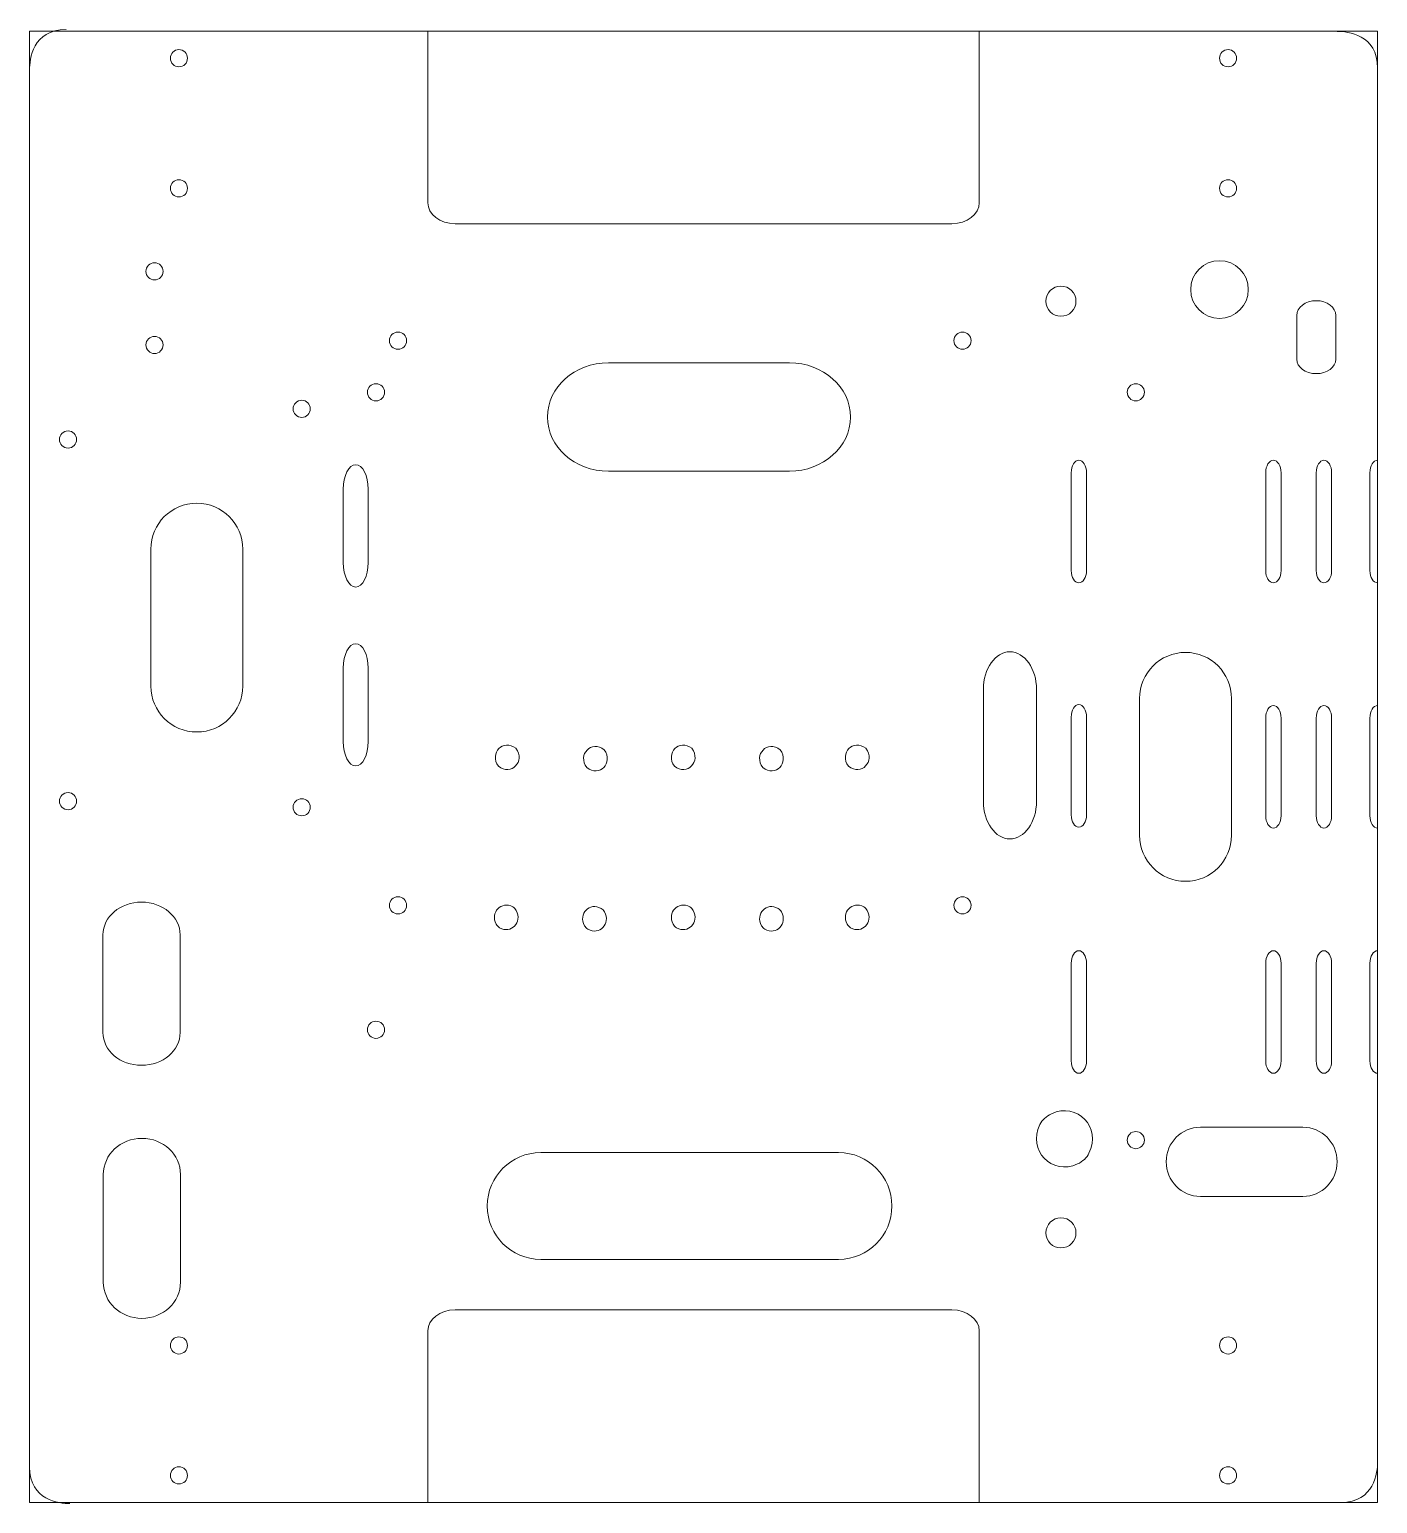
# Model space of a CAD drawing. Header units: inches. Extents: x 1 to 12, y -12.6 to -0.5.
import ezdxf

# ---------------------------------------------------------------- set-up
doc = ezdxf.new("R2010")
doc.units = ezdxf.units.IN
doc.header["$MEASUREMENT"] = 0
doc.layers.add('Layer 1', color=7, linetype='Continuous')

# ---------------------------------------------------------------- blocks, each defined once
blk = doc.blocks.new('block 3')
at = {"layer": 'Layer 1', "color": 179, "lineweight": 5, "true_color": 0x221f1f}
for points in [[(3.217, -3.569), (3.256, -3.569), (3.287, -3.601), (3.287, -3.639), (3.287, -3.678), (3.256, -3.709), (3.217, -3.709), (3.179, -3.709), (3.147, -3.678), (3.147, -3.639), (3.147, -3.601), (3.179, -3.569), (3.217, -3.569)], [(1.31, -3.819), (1.349, -3.819), (1.38, -3.851), (1.38, -3.889), (1.38, -3.928), (1.349, -3.959), (1.31, -3.959), (1.272, -3.959), (1.24, -3.928), (1.24, -3.889), (1.24, -3.851), (1.272, -3.819), (1.31, -3.819)], [(1.31, -6.769), (1.349, -6.769), (1.38, -6.801), (1.38, -6.839), (1.38, -6.878), (1.349, -6.909), (1.31, -6.909), (1.272, -6.909), (1.24, -6.878), (1.24, -6.839), (1.24, -6.801), (1.272, -6.769), (1.31, -6.769)], [(3.217, -6.819), (3.256, -6.819), (3.287, -6.851), (3.287, -6.889), (3.287, -6.928), (3.256, -6.959), (3.217, -6.959), (3.179, -6.959), (3.147, -6.928), (3.147, -6.889), (3.147, -6.851), (3.179, -6.819), (3.217, -6.819)]]:
    blk.add_open_spline(points, degree=3, knots=[0, 0, 0, 0, 1, 1, 1, 2, 2, 2, 3, 3, 3, 4, 4, 4, 4], dxfattribs=at)
blk = doc.blocks.new('block 6')
at = {"layer": 'Layer 1', "color": 179, "lineweight": 5, "true_color": 0x221f1f}
for points in [[(10.023, -3.434), (10.061, -3.434), (10.093, -3.465), (10.093, -3.504), (10.093, -3.542), (10.061, -3.574), (10.023, -3.574), (9.984, -3.574), (9.953, -3.542), (9.953, -3.504), (9.953, -3.465), (9.984, -3.434), (10.023, -3.434)], [(10.023, -9.534), (10.061, -9.534), (10.093, -9.565), (10.093, -9.604), (10.093, -9.642), (10.061, -9.674), (10.023, -9.674), (9.984, -9.674), (9.953, -9.642), (9.953, -9.604), (9.953, -9.565), (9.984, -9.534), (10.023, -9.534)]]:
    blk.add_open_spline(points, degree=3, knots=[0, 0, 0, 0, 1, 1, 1, 2, 2, 2, 3, 3, 3, 4, 4, 4, 4], dxfattribs=at)
blk = doc.blocks.new('block 5')
at = {"layer": 'Layer 1', "color": 179, "lineweight": 5, "true_color": 0x221f1f}
blk.add_open_spline([(3.823, -3.434), (3.861, -3.434), (3.893, -3.465), (3.893, -3.504), (3.893, -3.542), (3.861, -3.574), (3.823, -3.574), (3.784, -3.574), (3.753, -3.542), (3.753, -3.504), (3.753, -3.465), (3.784, -3.434), (3.823, -3.434)], degree=3, knots=[0, 0, 0, 0, 1, 1, 1, 2, 2, 2, 3, 3, 3, 4, 4, 4, 4], dxfattribs=at)
at = {"layer": 'Layer 1'}
blk.add_blockref('block 6', (0, 0), dxfattribs=at)
blk = doc.blocks.new('block 4')
at = {"layer": 'Layer 1', "color": 179, "lineweight": 5, "true_color": 0x221f1f}
blk.add_open_spline([(3.823, -8.634), (3.861, -8.634), (3.893, -8.665), (3.893, -8.704), (3.893, -8.742), (3.861, -8.774), (3.823, -8.774), (3.784, -8.774), (3.753, -8.742), (3.753, -8.704), (3.753, -8.665), (3.784, -8.634), (3.823, -8.634)], degree=3, knots=[0, 0, 0, 0, 1, 1, 1, 2, 2, 2, 3, 3, 3, 4, 4, 4, 4], dxfattribs=at)
at = {"layer": 'Layer 1'}
blk.add_blockref('block 5', (0, 0), dxfattribs=at)
blk = doc.blocks.new('block 9')
at = {"layer": 'Layer 1', "color": 179, "lineweight": 5, "true_color": 0x221f1f}
for points in [[(4.003, -3.013), (4.042, -3.013), (4.073, -3.044), (4.073, -3.083), (4.073, -3.122), (4.042, -3.153), (4.003, -3.153), (3.964, -3.153), (3.933, -3.122), (3.933, -3.083), (3.933, -3.044), (3.964, -3.013), (4.003, -3.013)], [(8.609, -3.013), (8.648, -3.013), (8.679, -3.044), (8.679, -3.083), (8.679, -3.122), (8.648, -3.153), (8.609, -3.153), (8.571, -3.153), (8.539, -3.122), (8.539, -3.083), (8.539, -3.044), (8.571, -3.013), (8.609, -3.013)], [(4.003, -7.619), (4.042, -7.619), (4.073, -7.651), (4.073, -7.689), (4.073, -7.728), (4.042, -7.759), (4.003, -7.759), (3.964, -7.759), (3.933, -7.728), (3.933, -7.689), (3.933, -7.651), (3.964, -7.619), (4.003, -7.619)], [(8.609, -7.619), (8.648, -7.619), (8.679, -7.651), (8.679, -7.689), (8.679, -7.728), (8.648, -7.759), (8.609, -7.759), (8.571, -7.759), (8.539, -7.728), (8.539, -7.689), (8.539, -7.651), (8.571, -7.619), (8.609, -7.619)]]:
    blk.add_open_spline(points, degree=3, knots=[0, 0, 0, 0, 1, 1, 1, 2, 2, 2, 3, 3, 3, 4, 4, 4, 4], dxfattribs=at)
blk = doc.blocks.new('block 8')
at = {"layer": 'Layer 1'}
blk.add_blockref('block 9', (0, 0), dxfattribs=at)
blk = doc.blocks.new('block 7')
at = {"layer": 'Layer 1', "color": 179, "lineweight": 5, "true_color": 0x221f1f}
blk.add_open_spline([(8.996, -5.621), (8.877, -5.621), (8.779, -5.758), (8.779, -5.928), (8.779, -5.928), (8.779, -6.84), (8.779, -6.84), (8.779, -7.01), (8.876, -7.147), (8.996, -7.147), (9.116, -7.147), (9.213, -7.01), (9.213, -6.841), (9.213, -6.841), (9.213, -5.928), (9.213, -5.928), (9.213, -5.759), (9.116, -5.621), (8.996, -5.621)], degree=3, knots=[0, 0, 0, 0, 1, 1, 1, 2, 2, 2, 3, 3, 3, 4, 4, 4, 5, 5, 5, 6, 6, 6, 6], dxfattribs=at)
at = {"layer": 'Layer 1'}
blk.add_blockref('block 8', (0, 0), dxfattribs=at)
blk = doc.blocks.new('block 2')
at = {"layer": 'Layer 1', "color": 179, "lineweight": 5, "true_color": 0x221f1f}
for points in [[(0.996, -12.559), (0.996, -0.559)], [(0.996, -0.559), (11.996, -0.559)], [(11.996, -0.559), (11.996, -12.559)], [(11.996, -12.559), (0.996, -12.559)]]:
    blk.add_lwpolyline(points, dxfattribs=at)
for points in [[(1.295, -0.545), (1.019, -0.545), (0.996, -0.79), (0.996, -0.874)], [(11.996, -0.859), (11.996, -0.583), (11.75, -0.56), (11.666, -0.56)], [(11.696, -12.559), (11.972, -12.559), (11.996, -12.314), (11.996, -12.23)], [(0.996, -12.269), (0.996, -12.545), (1.241, -12.569), (1.325, -12.569)]]:
    blk.add_open_spline(points, degree=3, dxfattribs=at)
for points, knots in [([(4.246, -0.73), (4.246, -0.73), (4.246, -1.096), (4.246, -1.096), (4.246, -1.096), (4.246, -1.958), (4.246, -1.958), (4.246, -2.052), (4.346, -2.129), (4.468, -2.129), (4.468, -2.129), (8.523, -2.129), (8.523, -2.129), (8.645, -2.129), (8.746, -2.052), (8.746, -1.958), (8.746, -1.958), (8.746, -1.096), (8.746, -1.096), (8.746, -1.096), (8.746, -0.73), (8.746, -0.73), (8.746, -0.73), (8.746, -0.559), (8.746, -0.559), (8.746, -0.559), (8.523, -0.559), (8.523, -0.559), (8.523, -0.559), (4.468, -0.559), (4.468, -0.559), (4.468, -0.559), (4.246, -0.559), (4.246, -0.559), (4.246, -0.559), (4.246, -0.73), (4.246, -0.73)], [0, 0, 0, 0, 1, 1, 1, 2, 2, 2, 3, 3, 3, 4, 4, 4, 5, 5, 5, 6, 6, 6, 7, 7, 7, 8, 8, 8, 9, 9, 9, 10, 10, 10, 11, 11, 11, 12, 12, 12, 12]), ([(2.215, -0.709), (2.254, -0.709), (2.285, -0.741), (2.285, -0.779), (2.285, -0.818), (2.254, -0.849), (2.215, -0.849), (2.177, -0.849), (2.145, -0.818), (2.145, -0.779), (2.145, -0.741), (2.177, -0.709), (2.215, -0.709)], [0, 0, 0, 0, 1, 1, 1, 2, 2, 2, 3, 3, 3, 4, 4, 4, 4]), ([(10.776, -0.709), (10.815, -0.709), (10.846, -0.741), (10.846, -0.779), (10.846, -0.818), (10.815, -0.849), (10.776, -0.849), (10.737, -0.849), (10.706, -0.818), (10.706, -0.779), (10.706, -0.741), (10.737, -0.709), (10.776, -0.709)], [0, 0, 0, 0, 1, 1, 1, 2, 2, 2, 3, 3, 3, 4, 4, 4, 4]), ([(2.215, -1.77), (2.254, -1.77), (2.285, -1.801), (2.285, -1.84), (2.285, -1.879), (2.254, -1.91), (2.215, -1.91), (2.177, -1.91), (2.145, -1.879), (2.145, -1.84), (2.145, -1.801), (2.177, -1.77), (2.215, -1.77)], [0, 0, 0, 0, 1, 1, 1, 2, 2, 2, 3, 3, 3, 4, 4, 4, 4]), ([(10.776, -1.77), (10.815, -1.77), (10.846, -1.801), (10.846, -1.84), (10.846, -1.879), (10.815, -1.91), (10.776, -1.91), (10.737, -1.91), (10.706, -1.879), (10.706, -1.84), (10.706, -1.801), (10.737, -1.77), (10.776, -1.77)], [0, 0, 0, 0, 1, 1, 1, 2, 2, 2, 3, 3, 3, 4, 4, 4, 4]), ([(2.016, -2.448), (2.055, -2.448), (2.086, -2.479), (2.086, -2.518), (2.086, -2.556), (2.055, -2.588), (2.016, -2.588), (1.978, -2.588), (1.946, -2.556), (1.946, -2.518), (1.946, -2.479), (1.978, -2.448), (2.016, -2.448)], [0, 0, 0, 0, 1, 1, 1, 2, 2, 2, 3, 3, 3, 4, 4, 4, 4]), ([(10.706, -2.431), (10.836, -2.431), (10.941, -2.536), (10.941, -2.666), (10.941, -2.796), (10.836, -2.901), (10.706, -2.901), (10.576, -2.901), (10.471, -2.796), (10.471, -2.666), (10.471, -2.536), (10.576, -2.431), (10.706, -2.431)], [0, 0, 0, 0, 1, 1, 1, 2, 2, 2, 3, 3, 3, 4, 4, 4, 4]), ([(9.412, -2.638), (9.48, -2.638), (9.535, -2.693), (9.535, -2.761), (9.535, -2.829), (9.48, -2.884), (9.412, -2.884), (9.344, -2.884), (9.289, -2.829), (9.289, -2.761), (9.289, -2.693), (9.344, -2.638), (9.412, -2.638)], [0, 0, 0, 0, 1, 1, 1, 2, 2, 2, 3, 3, 3, 4, 4, 4, 4]), ([(11.496, -3.352), (11.584, -3.352), (11.655, -3.299), (11.655, -3.233), (11.655, -3.233), (11.655, -2.877), (11.655, -2.877), (11.655, -2.811), (11.584, -2.757), (11.496, -2.757), (11.407, -2.757), (11.336, -2.811), (11.336, -2.877), (11.336, -2.877), (11.336, -3.233), (11.336, -3.233), (11.336, -3.299), (11.407, -3.352), (11.496, -3.352)], [0, 0, 0, 0, 1, 1, 1, 2, 2, 2, 3, 3, 3, 4, 4, 4, 5, 5, 5, 6, 6, 6, 6]), ([(2.016, -3.048), (2.055, -3.048), (2.086, -3.079), (2.086, -3.118), (2.086, -3.156), (2.055, -3.188), (2.016, -3.188), (1.978, -3.188), (1.946, -3.156), (1.946, -3.118), (1.946, -3.079), (1.978, -3.048), (2.016, -3.048)], [0, 0, 0, 0, 1, 1, 1, 2, 2, 2, 3, 3, 3, 4, 4, 4, 4]), ([(5.222, -3.706), (5.222, -3.95), (5.445, -4.147), (5.719, -4.147), (5.719, -4.147), (7.198, -4.147), (7.198, -4.147), (7.472, -4.147), (7.695, -3.95), (7.695, -3.706), (7.695, -3.462), (7.472, -3.264), (7.198, -3.264), (7.198, -3.264), (5.719, -3.264), (5.719, -3.264), (5.445, -3.264), (5.222, -3.462), (5.222, -3.706)], [0, 0, 0, 0, 1, 1, 1, 2, 2, 2, 3, 3, 3, 4, 4, 4, 5, 5, 5, 6, 6, 6, 6]), ([(9.496, -4.161), (9.496, -4.161), (9.496, -4.958), (9.496, -4.958), (9.496, -5.014), (9.524, -5.059), (9.558, -5.059), (9.593, -5.059), (9.621, -5.014), (9.621, -4.958), (9.621, -4.958), (9.621, -4.161), (9.621, -4.161), (9.621, -4.105), (9.593, -4.059), (9.558, -4.059), (9.524, -4.059), (9.496, -4.105), (9.496, -4.161)], [0, 0, 0, 0, 1, 1, 1, 2, 2, 2, 3, 3, 3, 4, 4, 4, 5, 5, 5, 6, 6, 6, 6]), ([(11.083, -4.161), (11.083, -4.161), (11.083, -4.958), (11.083, -4.958), (11.083, -5.014), (11.111, -5.059), (11.146, -5.059), (11.18, -5.059), (11.208, -5.014), (11.208, -4.958), (11.208, -4.958), (11.208, -4.161), (11.208, -4.161), (11.208, -4.105), (11.18, -4.059), (11.146, -4.059), (11.111, -4.059), (11.083, -4.105), (11.083, -4.161)], [0, 0, 0, 0, 1, 1, 1, 2, 2, 2, 3, 3, 3, 4, 4, 4, 5, 5, 5, 6, 6, 6, 6]), ([(11.496, -4.161), (11.496, -4.161), (11.496, -4.958), (11.496, -4.958), (11.496, -5.014), (11.524, -5.059), (11.558, -5.059), (11.593, -5.059), (11.621, -5.014), (11.621, -4.958), (11.621, -4.958), (11.621, -4.161), (11.621, -4.161), (11.621, -4.105), (11.593, -4.059), (11.558, -4.059), (11.524, -4.059), (11.496, -4.105), (11.496, -4.161)], [0, 0, 0, 0, 1, 1, 1, 2, 2, 2, 3, 3, 3, 4, 4, 4, 5, 5, 5, 6, 6, 6, 6]), ([(11.996, -4.059), (11.961, -4.059), (11.933, -4.105), (11.933, -4.161), (11.933, -4.161), (11.933, -4.958), (11.933, -4.958), (11.933, -5.014), (11.961, -5.059), (11.996, -5.059)], [0, 0, 0, 0, 1, 1, 1, 2, 2, 2, 3, 3, 3, 3]), ([(3.658, -5.093), (3.714, -5.093), (3.759, -5.003), (3.759, -4.892), (3.759, -4.892), (3.759, -4.295), (3.759, -4.295), (3.759, -4.185), (3.714, -4.095), (3.658, -4.095), (3.601, -4.095), (3.556, -4.185), (3.556, -4.295), (3.556, -4.295), (3.556, -4.892), (3.556, -4.892), (3.556, -5.003), (3.601, -5.093), (3.658, -5.093)], [0, 0, 0, 0, 1, 1, 1, 2, 2, 2, 3, 3, 3, 4, 4, 4, 5, 5, 5, 6, 6, 6, 6]), ([(2.361, -6.275), (2.568, -6.275), (2.736, -6.107), (2.736, -5.9), (2.736, -5.9), (2.736, -4.784), (2.736, -4.784), (2.736, -4.576), (2.568, -4.409), (2.361, -4.409), (2.153, -4.409), (1.986, -4.576), (1.986, -4.784), (1.986, -4.784), (1.986, -5.9), (1.986, -5.9), (1.986, -6.107), (2.153, -6.275), (2.361, -6.275)], [0, 0, 0, 0, 1, 1, 1, 2, 2, 2, 3, 3, 3, 4, 4, 4, 5, 5, 5, 6, 6, 6, 6]), ([(3.658, -6.552), (3.714, -6.552), (3.759, -6.463), (3.759, -6.352), (3.759, -6.352), (3.759, -5.755), (3.759, -5.755), (3.759, -5.644), (3.714, -5.555), (3.658, -5.555), (3.601, -5.555), (3.556, -5.644), (3.556, -5.755), (3.556, -5.755), (3.556, -6.352), (3.556, -6.352), (3.556, -6.463), (3.601, -6.552), (3.658, -6.552)], [0, 0, 0, 0, 1, 1, 1, 2, 2, 2, 3, 3, 3, 4, 4, 4, 5, 5, 5, 6, 6, 6, 6]), ([(10.429, -7.493), (10.636, -7.493), (10.804, -7.325), (10.804, -7.118), (10.804, -7.118), (10.804, -6.001), (10.804, -6.001), (10.804, -5.794), (10.636, -5.626), (10.429, -5.626), (10.222, -5.626), (10.054, -5.794), (10.054, -6.001), (10.054, -6.001), (10.054, -7.118), (10.054, -7.118), (10.054, -7.325), (10.222, -7.493), (10.429, -7.493)], [0, 0, 0, 0, 1, 1, 1, 2, 2, 2, 3, 3, 3, 4, 4, 4, 5, 5, 5, 6, 6, 6, 6]), ([(9.496, -6.154), (9.496, -6.154), (9.496, -6.951), (9.496, -6.951), (9.496, -7.007), (9.524, -7.052), (9.558, -7.052), (9.593, -7.052), (9.621, -7.007), (9.621, -6.951), (9.621, -6.951), (9.621, -6.154), (9.621, -6.154), (9.621, -6.098), (9.593, -6.052), (9.558, -6.052), (9.524, -6.052), (9.496, -6.098), (9.496, -6.154)], [0, 0, 0, 0, 1, 1, 1, 2, 2, 2, 3, 3, 3, 4, 4, 4, 5, 5, 5, 6, 6, 6, 6]), ([(11.083, -6.161), (11.083, -6.161), (11.083, -6.958), (11.083, -6.958), (11.083, -7.014), (11.111, -7.059), (11.146, -7.059), (11.18, -7.059), (11.208, -7.014), (11.208, -6.958), (11.208, -6.958), (11.208, -6.161), (11.208, -6.161), (11.208, -6.105), (11.18, -6.059), (11.146, -6.059), (11.111, -6.059), (11.083, -6.105), (11.083, -6.161)], [0, 0, 0, 0, 1, 1, 1, 2, 2, 2, 3, 3, 3, 4, 4, 4, 5, 5, 5, 6, 6, 6, 6]), ([(11.496, -6.161), (11.496, -6.161), (11.496, -6.958), (11.496, -6.958), (11.496, -7.014), (11.524, -7.059), (11.558, -7.059), (11.593, -7.059), (11.621, -7.014), (11.621, -6.958), (11.621, -6.958), (11.621, -6.161), (11.621, -6.161), (11.621, -6.105), (11.593, -6.059), (11.558, -6.059), (11.524, -6.059), (11.496, -6.105), (11.496, -6.161)], [0, 0, 0, 0, 1, 1, 1, 2, 2, 2, 3, 3, 3, 4, 4, 4, 5, 5, 5, 6, 6, 6, 6]), ([(11.996, -6.059), (11.961, -6.059), (11.933, -6.105), (11.933, -6.161), (11.933, -6.161), (11.933, -6.958), (11.933, -6.958), (11.933, -7.014), (11.961, -7.059), (11.996, -7.059)], [0, 0, 0, 0, 1, 1, 1, 2, 2, 2, 3, 3, 3, 3]), ([(4.965, -6.408), (5.044, -6.515), (4.926, -6.636), (4.823, -6.555), (4.744, -6.448), (4.861, -6.327), (4.965, -6.408)], [0, 0, 0, 0, 1, 1, 1, 2, 2, 2, 2]), ([(5.685, -6.42), (5.764, -6.527), (5.646, -6.648), (5.543, -6.566), (5.464, -6.459), (5.581, -6.338), (5.685, -6.42)], [0, 0, 0, 0, 1, 1, 1, 2, 2, 2, 2]), ([(6.401, -6.408), (6.48, -6.515), (6.362, -6.636), (6.259, -6.555), (6.18, -6.448), (6.297, -6.327), (6.401, -6.408)], [0, 0, 0, 0, 1, 1, 1, 2, 2, 2, 2]), ([(7.121, -6.42), (7.2, -6.527), (7.083, -6.648), (6.979, -6.566), (6.9, -6.459), (7.017, -6.338), (7.121, -6.42)], [0, 0, 0, 0, 1, 1, 1, 2, 2, 2, 2]), ([(7.821, -6.408), (7.9, -6.515), (7.783, -6.636), (7.679, -6.555), (7.6, -6.448), (7.717, -6.327), (7.821, -6.408)], [0, 0, 0, 0, 1, 1, 1, 2, 2, 2, 2]), ([(1.91, -8.994), (2.084, -8.994), (2.225, -8.874), (2.225, -8.726), (2.225, -8.726), (2.225, -7.93), (2.225, -7.93), (2.225, -7.782), (2.084, -7.663), (1.91, -7.663), (1.736, -7.663), (1.595, -7.782), (1.595, -7.93), (1.595, -7.93), (1.595, -8.726), (1.595, -8.726), (1.595, -8.874), (1.736, -8.994), (1.91, -8.994)], [0, 0, 0, 0, 1, 1, 1, 2, 2, 2, 3, 3, 3, 4, 4, 4, 5, 5, 5, 6, 6, 6, 6]), ([(4.968, -7.731), (5.02, -7.827), (4.925, -7.926), (4.832, -7.872), (4.822, -7.866), (4.809, -7.853), (4.804, -7.843), (4.752, -7.747), (4.847, -7.649), (4.94, -7.702), (4.95, -7.708), (4.962, -7.721), (4.968, -7.731)], [0, 0, 0, 0, 1, 1, 1, 2, 2, 2, 3, 3, 3, 4, 4, 4, 4]), ([(5.688, -7.743), (5.74, -7.839), (5.645, -7.937), (5.552, -7.884), (5.542, -7.878), (5.529, -7.865), (5.524, -7.855), (5.472, -7.758), (5.567, -7.66), (5.66, -7.714), (5.67, -7.72), (5.682, -7.733), (5.688, -7.743)], [0, 0, 0, 0, 1, 1, 1, 2, 2, 2, 3, 3, 3, 4, 4, 4, 4]), ([(6.412, -7.731), (6.464, -7.827), (6.369, -7.926), (6.276, -7.872), (6.266, -7.866), (6.253, -7.853), (6.248, -7.843), (6.196, -7.747), (6.29, -7.649), (6.384, -7.702), (6.394, -7.708), (6.406, -7.721), (6.412, -7.731)], [0, 0, 0, 0, 1, 1, 1, 2, 2, 2, 3, 3, 3, 4, 4, 4, 4]), ([(7.132, -7.743), (7.184, -7.839), (7.089, -7.937), (6.996, -7.884), (6.986, -7.878), (6.973, -7.865), (6.968, -7.855), (6.916, -7.758), (7.011, -7.66), (7.104, -7.714), (7.114, -7.72), (7.126, -7.733), (7.132, -7.743)], [0, 0, 0, 0, 1, 1, 1, 2, 2, 2, 3, 3, 3, 4, 4, 4, 4]), ([(7.832, -7.731), (7.884, -7.827), (7.789, -7.926), (7.696, -7.872), (7.686, -7.866), (7.674, -7.853), (7.668, -7.843), (7.616, -7.747), (7.711, -7.649), (7.804, -7.702), (7.814, -7.708), (7.827, -7.721), (7.832, -7.731)], [0, 0, 0, 0, 1, 1, 1, 2, 2, 2, 3, 3, 3, 4, 4, 4, 4]), ([(9.496, -8.161), (9.496, -8.161), (9.496, -8.958), (9.496, -8.958), (9.496, -9.014), (9.524, -9.059), (9.558, -9.059), (9.593, -9.059), (9.621, -9.014), (9.621, -8.958), (9.621, -8.958), (9.621, -8.161), (9.621, -8.161), (9.621, -8.105), (9.593, -8.059), (9.558, -8.059), (9.524, -8.059), (9.496, -8.105), (9.496, -8.161)], [0, 0, 0, 0, 1, 1, 1, 2, 2, 2, 3, 3, 3, 4, 4, 4, 5, 5, 5, 6, 6, 6, 6]), ([(11.083, -8.161), (11.083, -8.161), (11.083, -8.958), (11.083, -8.958), (11.083, -9.014), (11.111, -9.059), (11.146, -9.059), (11.18, -9.059), (11.208, -9.014), (11.208, -8.958), (11.208, -8.958), (11.208, -8.161), (11.208, -8.161), (11.208, -8.105), (11.18, -8.059), (11.146, -8.059), (11.111, -8.059), (11.083, -8.105), (11.083, -8.161)], [0, 0, 0, 0, 1, 1, 1, 2, 2, 2, 3, 3, 3, 4, 4, 4, 5, 5, 5, 6, 6, 6, 6]), ([(11.496, -8.161), (11.496, -8.161), (11.496, -8.958), (11.496, -8.958), (11.496, -9.014), (11.524, -9.059), (11.558, -9.059), (11.593, -9.059), (11.621, -9.014), (11.621, -8.958), (11.621, -8.958), (11.621, -8.161), (11.621, -8.161), (11.621, -8.105), (11.593, -8.059), (11.558, -8.059), (11.524, -8.059), (11.496, -8.105), (11.496, -8.161)], [0, 0, 0, 0, 1, 1, 1, 2, 2, 2, 3, 3, 3, 4, 4, 4, 5, 5, 5, 6, 6, 6, 6]), ([(11.996, -8.059), (11.961, -8.059), (11.933, -8.105), (11.933, -8.161), (11.933, -8.161), (11.933, -8.958), (11.933, -8.958), (11.933, -9.014), (11.961, -9.059), (11.996, -9.059)], [0, 0, 0, 0, 1, 1, 1, 2, 2, 2, 3, 3, 3, 3]), ([(9.335, -9.389), (9.544, -9.293), (9.747, -9.501), (9.641, -9.711), (9.623, -9.747), (9.591, -9.779), (9.548, -9.799), (9.338, -9.895), (9.135, -9.687), (9.241, -9.477), (9.26, -9.441), (9.291, -9.409), (9.335, -9.389)], [0, 0, 0, 0, 1, 1, 1, 2, 2, 2, 3, 3, 3, 4, 4, 4, 4]), ([(1.913, -11.058), (2.087, -11.058), (2.228, -10.926), (2.228, -10.763), (2.228, -10.763), (2.228, -9.885), (2.228, -9.885), (2.228, -9.722), (2.087, -9.59), (1.913, -9.59), (1.739, -9.59), (1.598, -9.722), (1.598, -9.885), (1.598, -9.885), (1.598, -10.763), (1.598, -10.763), (1.598, -10.926), (1.739, -11.058), (1.913, -11.058)], [0, 0, 0, 0, 1, 1, 1, 2, 2, 2, 3, 3, 3, 4, 4, 4, 5, 5, 5, 6, 6, 6, 6]), ([(10.271, -9.781), (10.271, -9.937), (10.396, -10.064), (10.551, -10.064), (10.551, -10.064), (11.386, -10.064), (11.386, -10.064), (11.541, -10.064), (11.666, -9.937), (11.666, -9.781), (11.666, -9.625), (11.541, -9.499), (11.386, -9.499), (11.386, -9.499), (10.551, -9.499), (10.551, -9.499), (10.396, -9.499), (10.271, -9.625), (10.271, -9.781)], [0, 0, 0, 0, 1, 1, 1, 2, 2, 2, 3, 3, 3, 4, 4, 4, 5, 5, 5, 6, 6, 6, 6]), ([(4.731, -10.141), (4.731, -10.382), (4.926, -10.577), (5.167, -10.577), (5.167, -10.577), (5.167, -10.577), (5.167, -10.577), (5.167, -10.577), (7.598, -10.577), (7.598, -10.577), (7.838, -10.577), (8.033, -10.382), (8.033, -10.141), (8.033, -9.901), (7.838, -9.706), (7.598, -9.706), (7.598, -9.706), (5.167, -9.706), (5.167, -9.706), (4.926, -9.706), (4.731, -9.901), (4.731, -10.141)], [0, 0, 0, 0, 1, 1, 1, 2, 2, 2, 3, 3, 3, 4, 4, 4, 5, 5, 5, 6, 6, 6, 7, 7, 7, 7]), ([(9.412, -10.238), (9.48, -10.238), (9.535, -10.293), (9.535, -10.361), (9.535, -10.429), (9.48, -10.484), (9.412, -10.484), (9.344, -10.484), (9.289, -10.429), (9.289, -10.361), (9.289, -10.293), (9.344, -10.238), (9.412, -10.238)], [0, 0, 0, 0, 1, 1, 1, 2, 2, 2, 3, 3, 3, 4, 4, 4, 4]), ([(4.246, -11.16), (4.246, -11.16), (4.246, -11.774), (4.246, -11.774), (4.246, -11.774), (4.246, -12.388), (4.246, -12.388), (4.246, -12.388), (4.246, -12.559), (4.246, -12.559), (4.246, -12.559), (4.468, -12.559), (4.468, -12.559), (4.468, -12.559), (8.523, -12.559), (8.523, -12.559), (8.523, -12.559), (8.746, -12.559), (8.746, -12.559), (8.746, -12.559), (8.746, -12.388), (8.746, -12.388), (8.746, -12.388), (8.746, -11.774), (8.746, -11.774), (8.746, -11.774), (8.746, -11.16), (8.746, -11.16), (8.746, -11.066), (8.645, -10.989), (8.523, -10.989), (8.523, -10.989), (4.468, -10.989), (4.468, -10.989), (4.346, -10.989), (4.246, -11.066), (4.246, -11.16)], [0, 0, 0, 0, 1, 1, 1, 2, 2, 2, 3, 3, 3, 4, 4, 4, 5, 5, 5, 6, 6, 6, 7, 7, 7, 8, 8, 8, 9, 9, 9, 10, 10, 10, 11, 11, 11, 12, 12, 12, 12]), ([(2.215, -11.209), (2.254, -11.209), (2.285, -11.24), (2.285, -11.279), (2.285, -11.317), (2.254, -11.349), (2.215, -11.349), (2.177, -11.349), (2.145, -11.317), (2.145, -11.279), (2.145, -11.24), (2.177, -11.209), (2.215, -11.209)], [0, 0, 0, 0, 1, 1, 1, 2, 2, 2, 3, 3, 3, 4, 4, 4, 4]), ([(10.776, -11.209), (10.815, -11.209), (10.846, -11.24), (10.846, -11.279), (10.846, -11.317), (10.815, -11.349), (10.776, -11.349), (10.737, -11.349), (10.706, -11.317), (10.706, -11.279), (10.706, -11.24), (10.737, -11.209), (10.776, -11.209)], [0, 0, 0, 0, 1, 1, 1, 2, 2, 2, 3, 3, 3, 4, 4, 4, 4]), ([(2.215, -12.269), (2.254, -12.269), (2.285, -12.301), (2.285, -12.339), (2.285, -12.378), (2.254, -12.409), (2.215, -12.409), (2.177, -12.409), (2.145, -12.378), (2.145, -12.339), (2.145, -12.301), (2.177, -12.269), (2.215, -12.269)], [0, 0, 0, 0, 1, 1, 1, 2, 2, 2, 3, 3, 3, 4, 4, 4, 4]), ([(10.776, -12.269), (10.815, -12.269), (10.846, -12.301), (10.846, -12.339), (10.846, -12.378), (10.815, -12.409), (10.776, -12.409), (10.737, -12.409), (10.706, -12.378), (10.706, -12.339), (10.706, -12.301), (10.737, -12.269), (10.776, -12.269)], [0, 0, 0, 0, 1, 1, 1, 2, 2, 2, 3, 3, 3, 4, 4, 4, 4])]:
    blk.add_open_spline(points, degree=3, knots=knots, dxfattribs=at)
at = {"layer": 'Layer 1'}
for name in ['block 7', 'block 4', 'block 3']:
    blk.add_blockref(name, (0, 0), dxfattribs=at)

msp = doc.modelspace()

# ---------------------------------------------------------------- block references
at = {"layer": 'Layer 1'}
msp.add_blockref('block 2', (0, 0), dxfattribs=at)

doc.saveas('drawing.dxf')
